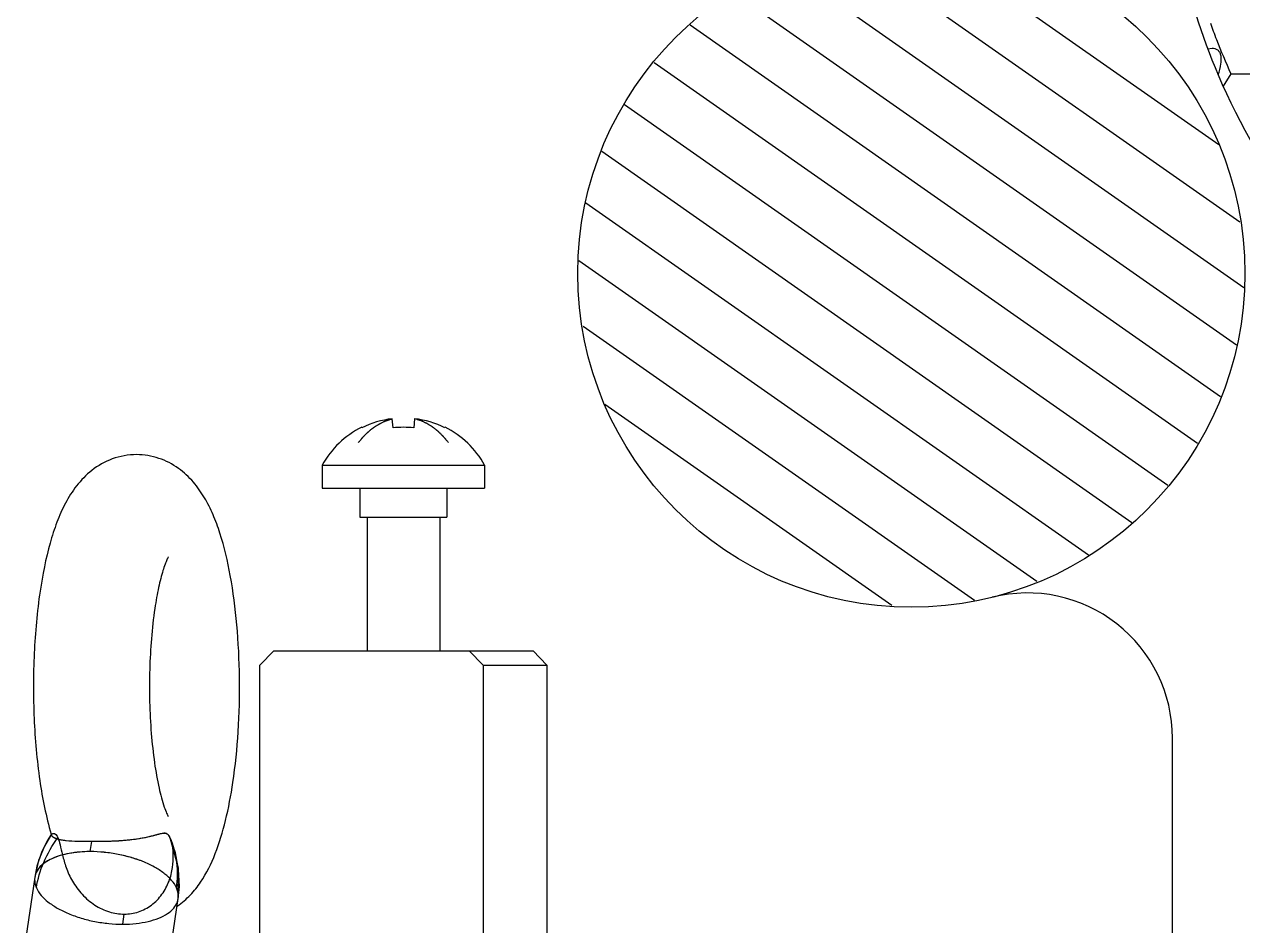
# Model space of a CAD drawing. Header units: millimetres. Extents: x 0 to 841, y 0 to 594.
# Drawn here: x 402.26 to 423.26, y 253.07 to 268.6 of the extents above; entities that cross this region are included whole.
import ezdxf

# ---------------------------------------------------------------- set-up
doc = ezdxf.new("R2010")
doc.units = ezdxf.units.MM
doc.header["$LTSCALE"] = 46.255
doc.layers.get('0').update_dxf_attribs({"linetype": 'CONTINUOUS'})
for name, color, linetype in [('COSMETIC', 7, 'CONTINUOUS'), ('PRT_CURVE', 7, 'CONTINUOUS'), ('PRT_SURFACE', 7, 'CONTINUOUS')]:
    doc.layers.add(name, color=color, linetype=linetype)

msp = doc.modelspace()

# ---------------------------------------------------------------- linework, layer by layer
at = {"color": 2, "linetype": 'CONTINUOUS'}
for p, q in [((422.847, 266.524), (417.837, 270.031)), ((423.212, 265.188), (416.434, 269.934)), ((423.28, 264.06), (415.363, 269.603)), ((423.153, 263.068), (414.478, 269.143)), ((422.879, 262.18), (413.735, 268.582)), ((422.481, 261.378), (413.115, 267.937)), ((421.97, 260.655), (412.607, 267.212)), ((421.347, 260.012), (412.213, 266.407)), ((420.601, 259.454), (411.942, 265.517)), ((419.712, 258.996), (411.819, 264.522)), ((418.636, 258.669), (411.893, 263.391)), ((417.216, 258.583), (412.265, 262.049))]:
    msp.add_line(p, q, dxfattribs=at)
at = {"color": 7, "linetype": 'CONTINUOUS'}
for p, q in [((422.734, 268.18), (422.658, 268.171)), ((423.056, 267.747), (422.922, 267.532)), ((423.056, 267.747), (427.917, 267.747)), ((408.08, 261.646), (408.076, 261.656)), ((408.616, 261.646), (408.602, 261.802)), ((408.989, 261.802), (408.974, 261.646)), ((409.515, 261.656), (409.511, 261.646)), ((407.395, 261.005), (407.395, 260.605)), ((407.395, 261.005), (410.195, 261.005)), ((410.195, 261.005), (410.195, 260.605)), ((407.395, 260.605), (410.195, 260.605)), ((408.045, 260.605), (408.045, 260.105)), ((409.545, 260.605), (409.545, 260.105)), ((408.045, 260.105), (409.545, 260.105)), ((408.17, 260.105), (408.17, 257.805)), ((409.42, 260.105), (409.42, 257.805)), ((406.562, 257.805), (406.322, 257.555)), ((406.562, 257.805), (411.029, 257.805)), ((410.167, 257.555), (409.926, 257.805)), ((411.029, 257.805), (411.269, 257.555)), ((406.322, 251.555), (406.322, 257.555)), ((410.167, 257.555), (410.167, 250.555)), ((410.167, 257.555), (411.269, 257.555)), ((411.269, 257.555), (411.269, 250.555)), ((422.05, 250.812), (422.05, 256.301)), ((402.724, 254.645), (402.726, 254.638)), ((403.397, 254.345), (403.423, 254.518)), ((404.775, 254.58), (404.772, 254.586)), ((402.441, 253.905), (402.262, 252.707)), ((404.733, 252.325), (404.913, 253.535))]:
    msp.add_line(p, q, dxfattribs=at)
for points in [[(402.726, 254.639), (402.656, 254.528), (402.558, 254.329), (402.479, 254.094), (402.441, 253.905)], [(404.913, 253.535), (404.933, 253.745), (404.921, 254.036), (404.865, 254.322), (404.775, 254.58)]]:
    msp.add_lwpolyline(points, dxfattribs=at)
msp.add_circle((417.55, 264.305), 5.75, dxfattribs=at)
for centre, radius, start, end in [((432.95, 272.055), 11, 180, 203.1727), ((432.95, 272.055), 11, 203.1808, 217.8529), ((408.795, 260.222), 1.604, 116.6413, 150.7733), ((408.795, 260.205), 1.609, 96.8981, 116.4095), ((408.795, 259.95), 1.705, 83.9763, 96.0237), ((408.796, 260.205), 1.609, 63.5905, 83.1019), ((408.795, 260.222), 1.604, 29.2267, 63.3587), ((419.55, 256.301), 2.5, 0, 104.0297), ((407.27, 255.986), 4.74, 196.524, 196.6665), ((403.154, 253.896), 1.759, 22.8692, 23.072), ((404.624, 253.578), 0.293, 351.5758, 352.2055)]:
    msp.add_arc(centre, radius, start, end, dxfattribs=at)
for points, knots in [([(422.703, 268.619), (422.737, 268.525), (422.845, 268.231), (422.967, 267.941), (423.056, 267.747)], [0, 0, 0, 0, 0.317932, 1, 1, 1, 1]), ([(422.838, 267.725), (422.859, 267.788), (422.884, 267.879), (422.894, 267.994), (422.888, 268.061), (422.868, 268.116), (422.822, 268.168), (422.768, 268.18), (422.734, 268.18)], [0, 0, 0, 0, 0.362237, 0.507204, 0.627649, 0.72768, 0.815987, 1, 1, 1, 1]), ([(404.195, 261.184), (404.054, 261.184), (403.775, 261.134), (403.421, 260.933), (403.155, 260.659), (402.962, 260.35), (402.815, 260.016), (402.654, 259.513), (402.575, 259.111), (402.533, 258.831)], [0, 0, 0, 0, 0.134809, 0.263523, 0.382774, 0.495759, 0.609661, 0.730185, 1, 1, 1, 1]), ([(405.856, 255.536), (405.9, 255.826), (405.96, 256.426), (405.981, 257.335), (405.938, 258.234), (405.831, 259.069), (405.684, 259.703), (405.521, 260.148), (405.373, 260.446), (405.18, 260.723), (404.919, 260.966), (404.583, 261.141), (404.325, 261.184), (404.195, 261.184)], [0, 0, 0, 0, 0.136436, 0.280331, 0.422706, 0.554959, 0.671626, 0.724374, 0.775099, 0.826373, 0.880844, 0.939234, 1, 1, 1, 1]), ([(404.744, 259.423), (404.744, 259.424), (404.748, 259.429), (404.737, 259.411), (404.732, 259.4), (404.717, 259.37), (404.703, 259.336), (404.679, 259.273), (404.647, 259.178), (404.61, 259.045), (404.574, 258.891), (404.54, 258.719), (404.521, 258.599), (404.511, 258.536)], [0, 0, 0, 0, 0.003607, 0.012978, 0.034315, 0.066433, 0.108226, 0.158758, 0.282621, 0.432526, 0.60421, 0.794309, 1, 1, 1, 1]), ([(402.533, 258.831), (402.48, 258.478), (402.415, 257.747), (402.413, 256.655), (402.504, 255.61), (402.635, 254.947), (402.724, 254.645)], [0, 0, 0, 0, 0.254295, 0.52115, 0.776197, 1, 1, 1, 1]), ([(404.511, 258.536), (404.46, 258.189), (404.418, 257.652), (404.416, 256.931), (404.444, 256.392), (404.497, 255.894), (404.571, 255.471), (404.646, 255.182), (404.707, 255.021), (404.731, 254.967), (404.742, 254.949)], [0, 0, 0, 0, 0.289778, 0.444418, 0.595721, 0.736259, 0.858034, 0.951171, 0.98254, 1, 1, 1, 1]), ([(404.897, 253.406), (404.979, 253.462), (405.126, 253.59), (405.361, 253.887), (405.572, 254.319), (405.745, 254.9), (405.823, 255.315), (405.856, 255.536)], [0, 0, 0, 0, 0.124649, 0.242291, 0.47226, 0.72079, 1, 1, 1, 1]), ([(403.423, 254.518), (403.327, 254.518), (403.158, 254.517), (402.943, 254.533), (402.81, 254.562), (402.748, 254.598), (402.732, 254.618), (402.729, 254.627)], [0, 0, 0, 0, 0.399441, 0.703572, 0.899595, 0.959946, 1, 1, 1, 1]), ([(404.772, 254.586), (404.765, 254.603), (404.749, 254.633), (404.709, 254.66), (404.665, 254.662), (404.596, 254.649), (404.489, 254.618), (404.332, 254.581), (404.139, 254.549), (403.915, 254.528), (403.673, 254.518), (403.507, 254.518), (403.423, 254.518)], [0, 0, 0, 0, 0.041276, 0.070534, 0.099125, 0.133096, 0.221647, 0.33789, 0.479622, 0.642788, 0.820209, 1, 1, 1, 1]), ([(404.885, 253.72), (404.906, 253.864), (404.911, 254.16), (404.832, 254.445), (404.775, 254.58)], [0, 0, 0, 0, 0.498719, 1, 1, 1, 1]), ([(403.397, 254.345), (403.275, 254.345), (403.05, 254.327), (402.787, 254.254), (402.622, 254.164), (402.53, 254.088), (402.467, 254.002), (402.446, 253.937), (402.441, 253.905)], [0, 0, 0, 0, 0.323289, 0.600261, 0.717892, 0.821702, 0.91416, 1, 1, 1, 1]), ([(404.885, 253.72), (404.842, 253.814), (404.721, 253.942), (404.522, 254.074), (404.257, 254.203), (403.879, 254.312), (403.559, 254.345), (403.397, 254.345)], [0, 0, 0, 0, 0.185587, 0.300744, 0.428716, 0.710356, 1, 1, 1, 1]), ([(404.914, 253.538), (404.916, 253.553), (404.92, 253.615), (404.904, 253.677), (404.885, 253.72)], [0, 0, 0, 0, 0.240702, 1, 1, 1, 1])]:
    msp.add_open_spline(points, degree=3, knots=knots, dxfattribs=at)
at = {"layer": 'COSMETIC', "color": 7, "linetype": 'CONTINUOUS'}
for points in [[(408.02, 261.393), (408.031, 261.405), (408.046, 261.424), (408.064, 261.445), (408.074, 261.457), (408.081, 261.467), (408.089, 261.476), (408.095, 261.483), (408.099, 261.487), (408.1, 261.489), (408.101, 261.491), (408.103, 261.492), (408.105, 261.495), (408.109, 261.498), (408.115, 261.504), (408.122, 261.511), (408.133, 261.522), (408.147, 261.536), (408.161, 261.55), (408.173, 261.561), (408.18, 261.568), (408.186, 261.574), (408.189, 261.577), (408.192, 261.58), (408.193, 261.581), (408.195, 261.582), (408.196, 261.584), (408.201, 261.587), (408.208, 261.593), (408.217, 261.6), (408.226, 261.607), (408.238, 261.617), (408.25, 261.626), (408.262, 261.636), (408.27, 261.642), (408.276, 261.647), (408.28, 261.65), (408.284, 261.653), (408.287, 261.655), (408.288, 261.657), (408.289, 261.658), (408.29, 261.658), (408.292, 261.659), (408.295, 261.661), (408.298, 261.663), (408.303, 261.666), (408.309, 261.67), (408.317, 261.675), (408.329, 261.682), (408.341, 261.69), (408.353, 261.697), (408.363, 261.703), (408.372, 261.709), (408.379, 261.713), (408.383, 261.716), (408.385, 261.717), (408.387, 261.718), (408.388, 261.719), (408.391, 261.72), (408.395, 261.722), (408.402, 261.725), (408.41, 261.729), (408.423, 261.735), (408.44, 261.743), (408.456, 261.751), (408.469, 261.757), (408.478, 261.761), (408.484, 261.764), (408.488, 261.766), (408.491, 261.767), (408.493, 261.768), (408.494, 261.768), (408.497, 261.769), (408.502, 261.771), (408.509, 261.773), (408.52, 261.776), (408.53, 261.78), (408.544, 261.784), (408.568, 261.792), (408.588, 261.798), (408.602, 261.802)], [(409.57, 261.393), (409.56, 261.405), (409.545, 261.424), (409.527, 261.445), (409.517, 261.457), (409.509, 261.467), (409.502, 261.476), (409.496, 261.483), (409.492, 261.487), (409.491, 261.489), (409.489, 261.491), (409.488, 261.492), (409.485, 261.495), (409.482, 261.498), (409.476, 261.504), (409.469, 261.511), (409.458, 261.522), (409.444, 261.536), (409.429, 261.55), (409.418, 261.561), (409.411, 261.568), (409.405, 261.574), (409.402, 261.577), (409.399, 261.58), (409.398, 261.581), (409.396, 261.582), (409.394, 261.584), (409.39, 261.587), (409.383, 261.593), (409.374, 261.6), (409.365, 261.607), (409.353, 261.617), (409.341, 261.626), (409.329, 261.636), (409.321, 261.642), (409.315, 261.647), (409.31, 261.65), (409.307, 261.653), (409.304, 261.655), (409.303, 261.657), (409.301, 261.658), (409.3, 261.658), (409.299, 261.659), (409.296, 261.661), (409.292, 261.663), (409.288, 261.666), (409.282, 261.67), (409.274, 261.675), (409.262, 261.682), (409.249, 261.69), (409.237, 261.697), (409.228, 261.703), (409.219, 261.709), (409.212, 261.713), (409.207, 261.716), (409.206, 261.717), (409.204, 261.718), (409.202, 261.719), (409.199, 261.72), (409.195, 261.722), (409.189, 261.725), (409.181, 261.729), (409.167, 261.735), (409.151, 261.743), (409.135, 261.751), (409.121, 261.757), (409.113, 261.761), (409.107, 261.764), (409.102, 261.766), (409.1, 261.767), (409.098, 261.768), (409.096, 261.768), (409.094, 261.769), (409.089, 261.771), (409.081, 261.773), (409.071, 261.776), (409.061, 261.78), (409.047, 261.784), (409.023, 261.792), (409.003, 261.798), (408.989, 261.802)]]:
    msp.add_open_spline(points, degree=3, knots=[0, 0, 0, 0, 0.0625, 0.09375, 0.109375, 0.125, 0.140625, 0.15625, 0.160156, 0.164062, 0.166016, 0.167969, 0.171875, 0.179688, 0.1875, 0.203125, 0.21875, 0.25, 0.28125, 0.296875, 0.3125, 0.320312, 0.328125, 0.332031, 0.333984, 0.335938, 0.339844, 0.34375, 0.359375, 0.375, 0.390625, 0.40625, 0.4375, 0.453125, 0.46875, 0.476562, 0.484375, 0.492188, 0.496094, 0.498047, 0.5, 0.501953, 0.503906, 0.507812, 0.515625, 0.523438, 0.53125, 0.546875, 0.5625, 0.59375, 0.609375, 0.625, 0.640625, 0.65625, 0.660156, 0.664062, 0.666016, 0.667969, 0.671875, 0.679688, 0.6875, 0.703125, 0.71875, 0.75, 0.78125, 0.796875, 0.8125, 0.820312, 0.828125, 0.832031, 0.833984, 0.835938, 0.839844, 0.84375, 0.859375, 0.875, 0.890625, 0.90625, 0.9375, 1, 1, 1, 1], dxfattribs=at)
at = {"layer": 'PRT_CURVE', "color": 4, "linetype": 'CONTINUOUS'}
msp.add_line((403.397, 254.345), (403.423, 254.518), dxfattribs=at)
at = {"layer": 'PRT_CURVE', "color": 40, "linetype": 'CONTINUOUS'}
for p, q in [((403.487, 254.518), (403.423, 254.518)), ((403.553, 254.518), (403.487, 254.518))]:
    msp.add_line(p, q, dxfattribs=at)
for points in [[(404.559, 254.638), (404.514, 254.626), (404.491, 254.62), (404.466, 254.614), (404.44, 254.607), (404.414, 254.601), (404.387, 254.595), (404.359, 254.589), (404.33, 254.583), (404.3, 254.577), (404.27, 254.572), (404.239, 254.566), (404.207, 254.561), (404.175, 254.556), (404.142, 254.552), (404.109, 254.548), (404.075, 254.544), (404.041, 254.54), (404.007, 254.537), (403.972, 254.534), (403.937, 254.531), (403.902, 254.529), (403.867, 254.527), (403.831, 254.525), (403.796, 254.523), (403.76, 254.522), (403.725, 254.521), (403.69, 254.52), (403.655, 254.519), (403.621, 254.519), (403.587, 254.518), (403.553, 254.518)], [(404.767, 254.598), (404.761, 254.609), (404.754, 254.619), (404.748, 254.628), (404.74, 254.635), (404.733, 254.642), (404.725, 254.648), (404.716, 254.653), (404.706, 254.656), (404.695, 254.659), (404.684, 254.66), (404.671, 254.66), (404.656, 254.659), (404.651, 254.659), (404.635, 254.656), (404.618, 254.652), (404.599, 254.648), (404.58, 254.643), (404.559, 254.638)], [(404.772, 254.586), (404.772, 254.587), (404.771, 254.588), (404.771, 254.589), (404.77, 254.591), (404.77, 254.592), (404.769, 254.593), (404.768, 254.594), (404.768, 254.595), (404.767, 254.597), (404.767, 254.598)]]:
    msp.add_lwpolyline(points, dxfattribs=at)
at = {"layer": 'PRT_SURFACE', "color": 6, "linetype": 'CONTINUOUS'}
for p, q in [((403.397, 254.345), (403.423, 254.518)), ((403.957, 253.095), (403.983, 253.268))]:
    msp.add_line(p, q, dxfattribs=at)
for points in [[(402.732, 254.648), (402.609, 254.441), (402.508, 254.192), (402.441, 253.905)], [(404.913, 253.534), (404.918, 254.059), (404.775, 254.58)]]:
    msp.add_lwpolyline(points, dxfattribs=at)
for points, knots in [([(402.47, 253.72), (402.492, 253.87), (402.583, 254.177), (402.744, 254.455), (402.841, 254.586)], [0, 0, 0, 0, 0.481957, 1, 1, 1, 1]), ([(404.885, 253.72), (404.906, 253.864), (404.91, 254.163), (404.832, 254.45), (404.772, 254.586)], [0, 0, 0, 0, 0.498577, 1, 1, 1, 1])]:
    msp.add_open_spline(points, degree=3, knots=knots, dxfattribs=at)
at = {"layer": 'PRT_SURFACE', "color": 7, "linetype": 'CONTINUOUS'}
for points, knots in [([(403.423, 254.518), (403.344, 254.518), (403.196, 254.518), (403.02, 254.526), (402.902, 254.543), (402.835, 254.558), (402.784, 254.578), (402.747, 254.598), (402.716, 254.637), (402.781, 254.686), (402.825, 254.621), (402.841, 254.586)], [0, 0, 0, 0, 0.271015, 0.505722, 0.600932, 0.678917, 0.739188, 0.783055, 0.832261, 0.868246, 1, 1, 1, 1]), ([(402.841, 254.586), (402.858, 254.547), (402.882, 254.447), (402.92, 254.274), (402.98, 254.06), (403.086, 253.826), (403.25, 253.601), (403.467, 253.416), (403.718, 253.297), (403.897, 253.268), (403.983, 253.268)], [0, 0, 0, 0, 0.066829, 0.161596, 0.280605, 0.417776, 0.565918, 0.717302, 0.864277, 1, 1, 1, 1]), ([(404.772, 254.586), (404.762, 254.609), (404.736, 254.655), (404.668, 254.663), (404.614, 254.652), (404.531, 254.631), (404.395, 254.594), (404.193, 254.556), (403.949, 254.529), (403.687, 254.518), (403.51, 254.518), (403.423, 254.518)], [0, 0, 0, 0, 0.054924, 0.102382, 0.134594, 0.175323, 0.286269, 0.43646, 0.617824, 0.813182, 1, 1, 1, 1]), ([(403.983, 253.268), (404.066, 253.268), (404.234, 253.294), (404.462, 253.415), (404.643, 253.602), (404.763, 253.829), (404.823, 254.063), (404.834, 254.317), (404.814, 254.494), (404.772, 254.586)], [0, 0, 0, 0, 0.138787, 0.281543, 0.427068, 0.571663, 0.70878, 0.830577, 1, 1, 1, 1]), ([(403.397, 254.345), (403.32, 254.345), (403.172, 254.337), (402.962, 254.303), (402.779, 254.247), (402.629, 254.171), (402.516, 254.076), (402.424, 253.929), (402.437, 253.792), (402.47, 253.72)], [0, 0, 0, 0, 0.175768, 0.338615, 0.484851, 0.612417, 0.72179, 0.817229, 1, 1, 1, 1]), ([(404.885, 253.72), (404.842, 253.814), (404.721, 253.942), (404.522, 254.074), (404.329, 254.168), (404.113, 254.244), (403.88, 254.301), (403.64, 254.336), (403.477, 254.345), (403.397, 254.345)], [0, 0, 0, 0, 0.185459, 0.300537, 0.42842, 0.566243, 0.710226, 0.856236, 1, 1, 1, 1]), ([(402.47, 253.72), (402.512, 253.625), (402.633, 253.497), (402.833, 253.365), (403.025, 253.272), (403.241, 253.195), (403.474, 253.138), (403.715, 253.103), (403.877, 253.095), (403.957, 253.095)], [0, 0, 0, 0, 0.185459, 0.300537, 0.42842, 0.566243, 0.710226, 0.856236, 1, 1, 1, 1]), ([(403.957, 253.095), (404.034, 253.095), (404.182, 253.102), (404.392, 253.136), (404.575, 253.192), (404.726, 253.268), (404.838, 253.363), (404.93, 253.51), (404.917, 253.647), (404.885, 253.72)], [0, 0, 0, 0, 0.175768, 0.338615, 0.484851, 0.612417, 0.72179, 0.817229, 1, 1, 1, 1])]:
    msp.add_open_spline(points, degree=3, knots=knots, dxfattribs=at)

doc.saveas('drawing.dxf')
